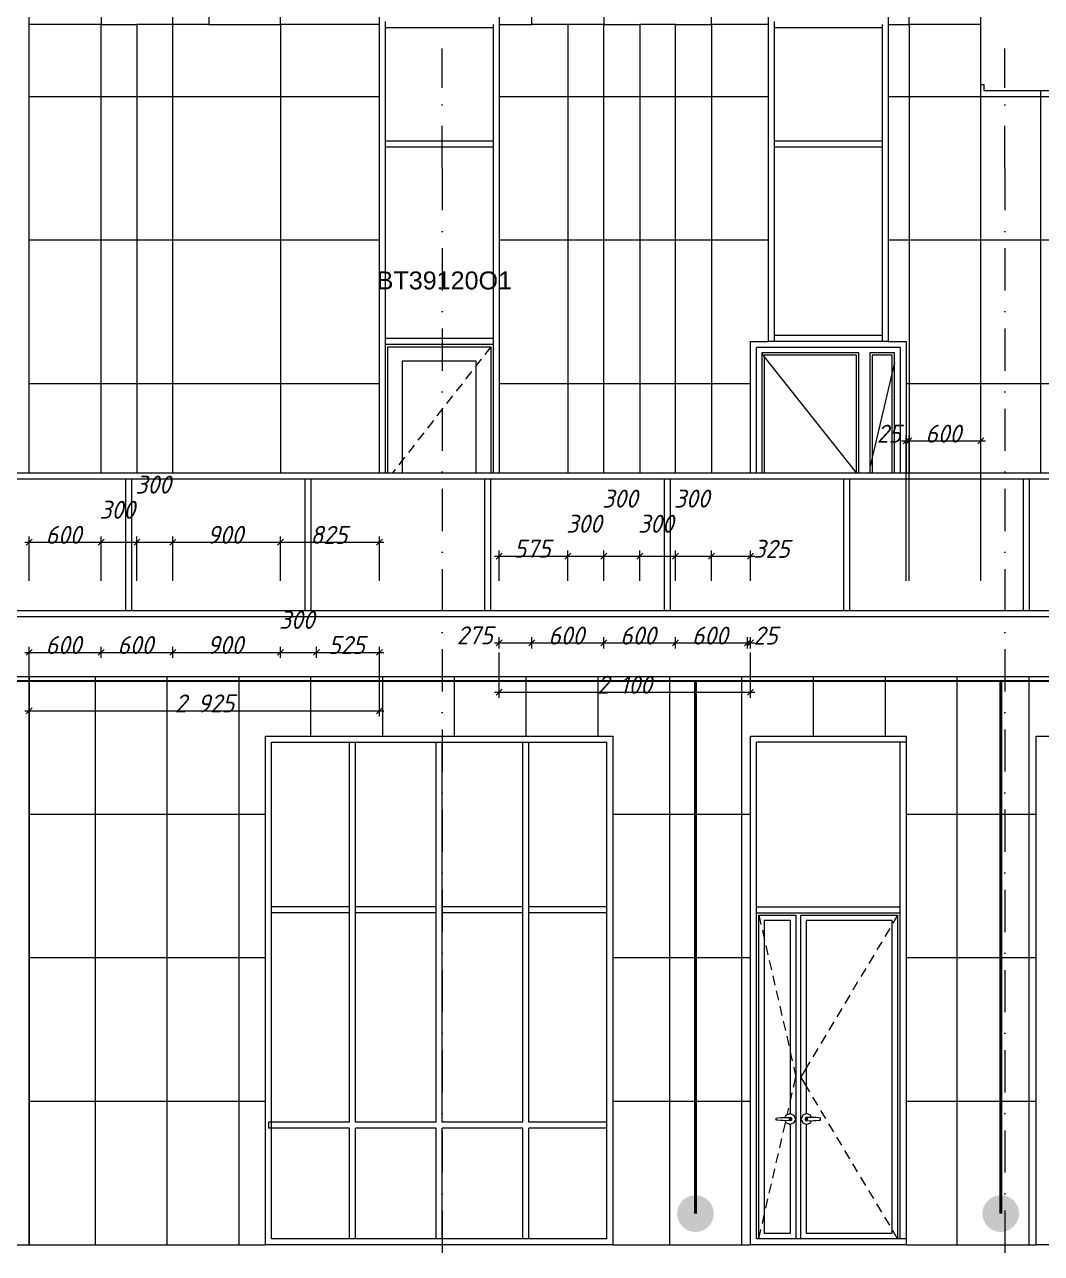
# Model space of a CAD drawing. Header units: millimetres. Extents: x 1499747 to 4230374, y -28481 to 441852.
# Drawn here: x 2723872 to 2732368, y 159211 to 169484 of the extents above; entities that cross this region are included whole.
import ezdxf
from ezdxf.xclip import XClip

# ---------------------------------------------------------------- set-up
doc = ezdxf.new("R2010")
doc.units = ezdxf.units.MM
doc.header["$MEASUREMENT"] = 0
doc.header["$XCLIPFRAME"] = 0
doc.linetypes.add('Штрихпунктирная', pattern=[670.277762, 352.777767, -176.388884, 0, -141.111112])
for name, color, linetype, lineweight in [('1 Фасад_42_Витраж где быссейн_Ном._пера__1_Ном._пера__7', 7, 'Continuous', 18), ('1 Фасад_42_Витражные окна_Ном._пера__102_Ном._пера__9', 9, 'Continuous', 18), ('1 Фасад_42_Витражные окна_Ном._пера__1_Ном._пера__7', 7, 'Continuous', 18), ('1 Фасад_42_Витражные окна_Ном._пера__20_Ном._пера__1', 1, 'Continuous', 18), ('1 Фасад_42_Витражные окна_Ном._пера__92_Ном._пера__233', 233, 'Continuous', 18), ('1 Фасад_42_Выступы_Ном._пера__1_Ном._пера__7', 7, 'Continuous', 18), ('1 Фасад_42_Выступы_Ном._пера__62_Ном._пера__253', 252, 'Continuous', 18), ('1 Фасад_42_Отделка керамика_Ном._пера__19_Ном._пера__255', 255, 'Continuous', 18), ('1 Фасад_42_Отделка керамика_Ном._пера__1_Ном._пера__7', 7, 'Continuous', 18), ('1 Фасад_42_Сетка кладки_Ном._пера__20_Ном._пера__1', 1, 'Continuous', 18), ('1 Фасад_42_Сетка кладки_Ном._пера__5_Ном._пера__5', 5, 'Continuous', 18), ('1 Фасад_42_Сетка кладки_Ном._пера__62_Ном._пера__253', 252, 'Continuous', 18), ('1 Фасад_42_Элемент Модели - Оси_Ном._пера__2_Ном._пера__8', 8, 'Continuous', 18), ('Кабель 2x4mm', 200, 'Continuous', 30), ('Кабель 2х6 mm', 150, 'Continuous', 30)]:
    doc.layers.add(name, color=color, linetype=linetype, lineweight=lineweight)
doc.styles.add('СГЕНЕРИР_СТИЛЬ_1', font='')
doc.styles.add('СГЕНЕРИР_СТИЛЬ_2', font='arial.ttf')
doc.styles.get('СГЕНЕРИР_СТИЛЬ_1').set_extended_font_data('GOST Common', italic=True)

# ---------------------------------------------------------------- blocks, each defined once
blk = doc.blocks.new('Чертеж_5_42', base_point=(1557140, 9891))
at = {"layer": '1 Фасад_42_Витраж где быссейн_Ном._пера__1_Ном._пера__7', "color": 252, "linetype": 'Continuous', "true_color": 0x939598}
for p, q in [((1531021, 16341), (1529521, 16341)), ((1532521, 16341), (1531021, 16341)), ((1534021, 16341), (1532521, 16341)), ((1535521, 16341), (1534021, 16341)), ((1537021, 16341), (1535521, 16341)), ((1538521, 16341), (1537021, 16341)), ((1540021, 16341), (1538521, 16341)), ((1530996, 16291), (1529546, 16291)), ((1531021, 16291), (1530996, 16291)), ((1530996, 15191), (1530996, 16291)), ((1531046, 16291), (1531021, 16291)), ((1532496, 16291), (1531046, 16291)), ((1531046, 15191), (1531046, 16291)), ((1532521, 16291), (1532496, 16291)), ((1532496, 15191), (1532496, 16291)), ((1532546, 16291), (1532521, 16291)), ((1533996, 16291), (1532546, 16291)), ((1532546, 15191), (1532546, 16291)), ((1534021, 16291), (1533996, 16291)), ((1533996, 15191), (1533996, 16291)), ((1534046, 16291), (1534021, 16291)), ((1535496, 16291), (1534046, 16291)), ((1534046, 15191), (1534046, 16291)), ((1535521, 16291), (1535496, 16291)), ((1535496, 15191), (1535496, 16291)), ((1535546, 16291), (1535521, 16291)), ((1536996, 16291), (1535546, 16291)), ((1535546, 15191), (1535546, 16291)), ((1537021, 16291), (1536996, 16291)), ((1536996, 15191), (1536996, 16291)), ((1537046, 16291), (1537021, 16291)), ((1538496, 16291), (1537046, 16291)), ((1537046, 15191), (1537046, 16291)), ((1538521, 16291), (1538496, 16291)), ((1538496, 15191), (1538496, 16291)), ((1538546, 16291), (1538521, 16291)), ((1539996, 16291), (1538546, 16291)), ((1538546, 15191), (1538546, 16291)), ((1530996, 15191), (1529546, 15191)), ((1531021, 15191), (1530996, 15191)), ((1531046, 15191), (1531021, 15191)), ((1532496, 15191), (1531046, 15191)), ((1532521, 15191), (1532496, 15191)), ((1532546, 15191), (1532521, 15191)), ((1533996, 15191), (1532546, 15191)), ((1534021, 15191), (1533996, 15191)), ((1534046, 15191), (1534021, 15191)), ((1535496, 15191), (1534046, 15191)), ((1535521, 15191), (1535496, 15191)), ((1535546, 15191), (1535521, 15191)), ((1536996, 15191), (1535546, 15191)), ((1537021, 15191), (1536996, 15191)), ((1537046, 15191), (1537021, 15191)), ((1538496, 15191), (1537046, 15191)), ((1538521, 15191), (1538496, 15191)), ((1538546, 15191), (1538521, 15191)), ((1539996, 15191), (1538546, 15191))]:
    blk.add_line(p, q, dxfattribs=at)
at = {"layer": '1 Фасад_42_Витражные окна_Ном._пера__102_Ном._пера__9', "color": 252, "linetype": 'Continuous', "true_color": 0x939598}
for p, q in [((1536310, 17340), (1536330, 17314)), ((1536330, 17314), (1537100, 16341)), ((1537420, 17266), (1537400, 17181)), ((1537400, 17181), (1537232, 16471)), ((1537232, 16471), (1537212, 16387)), ((1536285, 12646), (1536303, 12568)), ((1537445, 12646), (1537404, 12578)), ((1537379, 12535), (1537338, 12466)), ((1536315, 12520), (1536330, 12450)), ((1536330, 12450), (1536332, 12442)), ((1536344, 12393), (1536361, 12315)), ((1537312, 12423), (1537271, 12355)), ((1536373, 12266), (1536390, 12188)), ((1537245, 12312), (1537204, 12243)), ((1536402, 12139), (1536420, 12061)), ((1537178, 12200), (1537137, 12132)), ((1537111, 12089), (1537070, 12020)), ((1536431, 12013), (1536449, 11935)), ((1537045, 11977), (1537004, 11908)), ((1536460, 11886), (1536478, 11808)), ((1536978, 11866), (1536937, 11797)), ((1536489, 11759), (1536507, 11681)), ((1536911, 11754), (1536870, 11685)), ((1536518, 11633), (1536536, 11555)), ((1536844, 11643), (1536803, 11574)), ((1536547, 11506), (1536550, 11490)), ((1536778, 11531), (1536736, 11462)), ((1536550, 11490), (1536565, 11428)), ((1536711, 11419), (1536680, 11369)), ((1536576, 11379), (1536578, 11372)), ((1536578, 11372), (1536595, 11294)), ((1536677, 11362), (1536635, 11294)), ((1536680, 11369), (1536677, 11362)), ((1536576, 11208), (1536578, 11216)), ((1536578, 11216), (1536595, 11294)), ((1536677, 11225), (1536635, 11294)), ((1536680, 11219), (1536677, 11225)), ((1536711, 11168), (1536680, 11219)), ((1536547, 11082), (1536550, 11097)), ((1536550, 11097), (1536565, 11160)), ((1536778, 11057), (1536736, 11125)), ((1536523, 10977), (1536536, 11033)), ((1536844, 10945), (1536803, 11014)), ((1536489, 10828), (1536507, 10906)), ((1536911, 10834), (1536870, 10902)), ((1536978, 10722), (1536937, 10791)), ((1536460, 10702), (1536478, 10780)), ((1536431, 10575), (1536449, 10653)), ((1537045, 10610), (1537004, 10679)), ((1536402, 10448), (1536420, 10526)), ((1537111, 10499), (1537070, 10568)), ((1536373, 10321), (1536390, 10399)), ((1537178, 10387), (1537137, 10456)), ((1537245, 10276), (1537204, 10344)), ((1536344, 10195), (1536361, 10273)), ((1537312, 10164), (1537271, 10233)), ((1536315, 10068), (1536330, 10138)), ((1536330, 10138), (1536332, 10146)), ((1537379, 10053), (1537338, 10121)), ((1536285, 9941), (1536303, 10019)), ((1537445, 9941), (1537404, 10010))]:
    blk.add_line(p, q, dxfattribs=at)
at = {"layer": '1 Фасад_42_Витражные окна_Ном._пера__1_Ном._пера__7', "color": 252, "linetype": 'Continuous', "true_color": 0x939598}
for p, q in [((1533165, 20091), (1533165, 20116)), ((1533165, 20066), (1533165, 20091)), ((1533165, 20066), (1533395, 20066)), ((1533165, 19116), (1533165, 20066)), ((1533395, 20066), (1534065, 20066)), ((1534065, 20091), (1534065, 20066)), ((1534065, 20066), (1534065, 19116)), ((1536415, 20091), (1536415, 20116)), ((1536415, 20066), (1536415, 20091)), ((1536415, 20066), (1536645, 20066)), ((1536415, 19116), (1536415, 20066)), ((1536645, 20066), (1537315, 20066)), ((1537315, 20091), (1537315, 20066)), ((1537315, 20066), (1537315, 19116)), ((1533165, 19091), (1533165, 19116)), ((1533395, 19116), (1533165, 19116)), ((1534065, 19116), (1533395, 19116)), ((1534065, 19116), (1534065, 19091)), ((1536415, 19091), (1536415, 19116)), ((1536645, 19116), (1536415, 19116)), ((1537315, 19116), (1536645, 19116)), ((1537315, 19116), (1537315, 19091)), ((1533165, 19066), (1533165, 19091)), ((1533395, 19066), (1533165, 19066)), ((1533165, 17466), (1533165, 19066)), ((1534065, 19066), (1533395, 19066)), ((1534065, 19091), (1534065, 19066)), ((1534065, 19066), (1534065, 17466)), ((1536415, 19066), (1536415, 19091)), ((1536645, 19066), (1536415, 19066)), ((1536415, 17491), (1536415, 19066)), ((1537315, 19066), (1536645, 19066)), ((1537315, 19091), (1537315, 19066)), ((1537315, 19066), (1537315, 17491)), ((1533165, 17441), (1533165, 17466)), ((1533395, 17466), (1533165, 17466)), ((1534065, 17466), (1533395, 17466)), ((1534065, 17466), (1534065, 17441)), ((1536415, 17466), (1536415, 17491)), ((1536645, 17491), (1536415, 17491)), ((1536415, 17441), (1536415, 17466)), ((1537315, 17491), (1536645, 17491)), ((1537315, 17491), (1537315, 17466)), ((1537315, 17466), (1537315, 17441)), ((1533165, 17416), (1533165, 17441)), ((1533165, 16341), (1533165, 17416)), ((1533395, 17416), (1533165, 17416)), ((1533185, 17396), (1534045, 17396)), ((1533185, 16341), (1533185, 17396)), ((1534065, 17416), (1533395, 17416)), ((1534045, 17396), (1534045, 16341)), ((1534065, 17441), (1534065, 17416)), ((1534065, 17416), (1534065, 16341)), ((1536470, 17391), (1536265, 17391)), ((1536265, 16341), (1536265, 17391)), ((1536415, 17441), (1536365, 17441)), ((1536645, 17441), (1536415, 17441)), ((1537167, 17391), (1536470, 17391)), ((1537315, 17441), (1536645, 17441)), ((1537465, 17391), (1537167, 17391)), ((1537365, 17441), (1537315, 17441)), ((1537465, 17391), (1537465, 16341)), ((1533925, 17276), (1533305, 17276)), ((1533305, 17276), (1533305, 16341)), ((1533925, 16341), (1533925, 17276)), ((1536310, 17346), (1536310, 16341)), ((1537122, 17346), (1536310, 17346)), ((1537102, 17326), (1536330, 17326)), ((1536330, 17326), (1536330, 16341)), ((1537102, 16341), (1537102, 17326)), ((1537122, 16341), (1537122, 17346)), ((1537212, 17346), (1537212, 16341)), ((1537420, 17346), (1537212, 17346)), ((1537400, 17326), (1537232, 17326)), ((1537232, 17326), (1537232, 16341)), ((1537400, 16341), (1537400, 17326)), ((1537420, 16341), (1537420, 17346)), ((1532215, 14091), (1532865, 14091)), ((1532215, 13191), (1532215, 14091)), ((1532865, 13191), (1532865, 14091)), ((1532865, 14091), (1532890, 14091)), ((1532890, 14091), (1532915, 14091)), ((1532915, 14091), (1533590, 14091)), ((1532915, 13191), (1532915, 14091)), ((1533590, 13191), (1533590, 14091)), ((1533590, 14091), (1533615, 14091)), ((1533615, 14091), (1533640, 14091)), ((1533640, 14091), (1534315, 14091)), ((1533640, 13191), (1533640, 14091)), ((1534315, 13191), (1534315, 14091)), ((1534315, 14091), (1534340, 14091)), ((1534340, 14091), (1534365, 14091)), ((1534365, 14091), (1535015, 14091)), ((1534365, 13191), (1534365, 14091)), ((1535015, 13191), (1535015, 14091)), ((1537465, 14091), (1536265, 14091)), ((1536265, 12716), (1536265, 14091)), ((1537465, 12716), (1537465, 14091)), ((1537515, 14091), (1537465, 14091)), ((1532215, 12716), (1532215, 13191)), ((1532865, 12716), (1532865, 13191)), ((1532915, 12716), (1532915, 13191)), ((1533590, 12716), (1533590, 13191)), ((1533640, 12716), (1533640, 13191)), ((1534315, 12716), (1534315, 13191)), ((1534365, 12716), (1534365, 13191)), ((1535015, 12716), (1535015, 13191)), ((1532215, 12691), (1532215, 12716)), ((1532865, 12716), (1532215, 12716)), ((1532215, 12666), (1532215, 12691)), ((1532865, 12666), (1532215, 12666)), ((1532215, 12291), (1532215, 12666)), ((1532865, 12691), (1532865, 12716)), ((1532865, 12666), (1532865, 12691)), ((1532865, 12291), (1532865, 12666)), ((1532915, 12691), (1532915, 12716)), ((1533590, 12716), (1532915, 12716)), ((1532915, 12666), (1532915, 12691)), ((1532915, 12291), (1532915, 12666)), ((1533590, 12666), (1532915, 12666)), ((1533590, 12691), (1533590, 12716)), ((1533590, 12666), (1533590, 12691)), ((1533590, 12291), (1533590, 12666)), ((1533640, 12691), (1533640, 12716)), ((1534315, 12716), (1533640, 12716)), ((1533640, 12666), (1533640, 12691)), ((1534315, 12666), (1533640, 12666)), ((1533640, 12291), (1533640, 12666)), ((1534315, 12691), (1534315, 12716)), ((1534315, 12666), (1534315, 12691)), ((1534315, 12291), (1534315, 12666)), ((1534365, 12691), (1534365, 12716)), ((1535015, 12716), (1534365, 12716)), ((1534365, 12666), (1534365, 12691)), ((1535015, 12666), (1534365, 12666)), ((1534365, 12291), (1534365, 12666)), ((1535015, 12691), (1535015, 12716)), ((1535015, 12666), (1535015, 12691)), ((1535015, 12291), (1535015, 12666)), ((1536265, 12691), (1536265, 12716)), ((1536265, 12716), (1536615, 12716)), ((1536265, 12666), (1536265, 12691)), ((1536265, 9941), (1536265, 12666)), ((1536265, 12666), (1536615, 12666)), ((1536285, 12646), (1536595, 12646)), ((1536285, 9941), (1536285, 12646)), ((1536595, 12646), (1536595, 9941)), ((1536615, 12716), (1537465, 12716)), ((1536615, 12666), (1537465, 12666)), ((1536635, 12646), (1537445, 12646)), ((1536635, 9941), (1536635, 12646)), ((1537445, 12646), (1537445, 9941)), ((1537465, 12704), (1537465, 12716)), ((1537465, 12691), (1537465, 12704)), ((1537465, 12666), (1537465, 12691)), ((1537465, 9941), (1537465, 12666)), ((1536550, 12601), (1536330, 12601)), ((1536330, 12601), (1536330, 9986)), ((1536550, 10985), (1536550, 12601)), ((1537400, 12601), (1536680, 12601)), ((1536680, 12601), (1536680, 10985)), ((1537400, 9986), (1537400, 12601)), ((1532215, 10916), (1532215, 12291)), ((1532865, 10916), (1532865, 12291)), ((1532915, 10916), (1532915, 12291)), ((1533590, 10916), (1533590, 12291)), ((1533640, 10916), (1533640, 12291)), ((1534315, 10916), (1534315, 12291)), ((1534365, 10916), (1534365, 12291)), ((1535015, 10916), (1535015, 12291)), ((1532190, 10916), (1532190, 10866)), ((1532215, 10916), (1532190, 10916)), ((1532215, 10891), (1532215, 10916)), ((1532865, 10916), (1532215, 10916)), ((1532215, 10866), (1532215, 10891)), ((1533590, 10916), (1532915, 10916)), ((1534315, 10916), (1533640, 10916)), ((1535015, 10916), (1534365, 10916)), ((1535015, 10891), (1535015, 10916)), ((1535015, 10866), (1535015, 10891)), ((1536431, 10949), (1536441, 10951)), ((1536431, 10933), (1536431, 10949)), ((1536441, 10931), (1536431, 10933)), ((1536441, 10951), (1536469, 10953)), ((1536469, 10929), (1536441, 10931)), ((1536469, 10953), (1536485, 10954)), ((1536485, 10928), (1536469, 10929)), ((1536485, 10954), (1536545, 10955)), ((1536545, 10927), (1536485, 10928)), ((1536505, 10955), (1536513, 10973)), ((1536513, 10909), (1536505, 10928)), ((1536513, 10973), (1536545, 10987)), ((1536545, 10896), (1536513, 10909)), ((1536539, 10939), (1536541, 10947)), ((1536541, 10947), (1536539, 10943)), ((1536539, 10943), (1536539, 10939)), ((1536545, 10934), (1536539, 10939)), ((1536539, 10939), (1536541, 10936)), ((1536545, 10948), (1536541, 10947)), ((1536541, 10947), (1536550, 10947)), ((1536541, 10936), (1536545, 10934)), ((1536545, 10987), (1536578, 10973)), ((1536545, 10955), (1536554, 10953)), ((1536550, 10947), (1536545, 10948)), ((1536552, 10939), (1536545, 10934)), ((1536545, 10934), (1536550, 10936)), ((1536554, 10930), (1536545, 10927)), ((1536578, 10909), (1536545, 10896)), ((1536550, 10947), (1536552, 10939)), ((1536552, 10943), (1536550, 10947)), ((1536550, 10936), (1536552, 10939)), ((1536550, 9986), (1536550, 10898)), ((1536552, 10939), (1536552, 10943)), ((1536554, 10953), (1536559, 10946)), ((1536559, 10937), (1536554, 10930)), ((1536556, 10949), (1536558, 10948)), ((1536558, 10934), (1536556, 10934)), ((1536558, 10948), (1536558, 10947)), ((1536558, 10935), (1536558, 10934)), ((1536559, 10946), (1536559, 10937)), ((1536578, 10973), (1536591, 10941)), ((1536591, 10941), (1536578, 10909)), ((1536653, 10973), (1536640, 10941)), ((1536640, 10941), (1536653, 10909)), ((1536685, 10987), (1536653, 10973)), ((1536653, 10909), (1536685, 10896)), ((1536677, 10953), (1536672, 10946)), ((1536672, 10946), (1536672, 10937)), ((1536672, 10937), (1536677, 10930)), ((1536675, 10949), (1536673, 10948)), ((1536673, 10948), (1536673, 10947)), ((1536673, 10935), (1536673, 10934)), ((1536673, 10934), (1536675, 10934)), ((1536685, 10955), (1536677, 10953)), ((1536677, 10930), (1536685, 10927)), ((1536681, 10947), (1536679, 10939)), ((1536679, 10943), (1536681, 10947)), ((1536679, 10939), (1536679, 10943)), ((1536679, 10939), (1536685, 10934)), ((1536681, 10936), (1536679, 10939)), ((1536680, 10898), (1536680, 9986)), ((1536681, 10947), (1536685, 10948)), ((1536690, 10947), (1536681, 10947)), ((1536685, 10934), (1536681, 10936)), ((1536718, 10973), (1536685, 10987)), ((1536745, 10954), (1536685, 10955)), ((1536685, 10948), (1536690, 10947)), ((1536685, 10934), (1536692, 10939)), ((1536690, 10936), (1536685, 10934)), ((1536685, 10927), (1536745, 10928)), ((1536685, 10896), (1536718, 10909)), ((1536692, 10939), (1536690, 10947)), ((1536690, 10947), (1536692, 10943)), ((1536692, 10939), (1536690, 10936)), ((1536692, 10943), (1536692, 10939)), ((1536725, 10955), (1536718, 10973)), ((1536718, 10909), (1536725, 10928)), ((1536762, 10953), (1536745, 10954)), ((1536745, 10928), (1536762, 10929)), ((1536790, 10951), (1536762, 10953)), ((1536762, 10929), (1536790, 10931)), ((1536800, 10949), (1536790, 10951)), ((1536790, 10931), (1536800, 10933)), ((1536800, 10933), (1536800, 10949)), ((1532215, 10866), (1532190, 10866)), ((1532215, 9941), (1532215, 10866)), ((1532865, 10866), (1532215, 10866)), ((1532865, 9941), (1532865, 10866)), ((1532915, 9941), (1532915, 10866)), ((1533590, 10866), (1532915, 10866)), ((1533590, 9941), (1533590, 10866)), ((1533640, 9941), (1533640, 10866)), ((1534315, 10866), (1533640, 10866)), ((1534315, 9941), (1534315, 10866)), ((1534365, 9941), (1534365, 10866)), ((1535015, 10866), (1534365, 10866)), ((1535015, 9941), (1535015, 10866)), ((1536330, 9986), (1536550, 9986)), ((1536680, 9986), (1537400, 9986)), ((1532890, 9891), (1532165, 9891)), ((1532865, 9941), (1532215, 9941)), ((1532890, 9941), (1532865, 9941)), ((1532915, 9941), (1532890, 9941)), ((1533615, 9891), (1532890, 9891)), ((1533590, 9941), (1532915, 9941)), ((1533615, 9941), (1533590, 9941)), ((1533640, 9941), (1533615, 9941)), ((1534340, 9891), (1533615, 9891)), ((1534315, 9941), (1533640, 9941)), ((1534340, 9941), (1534315, 9941)), ((1534365, 9941), (1534340, 9941)), ((1535065, 9891), (1534340, 9891)), ((1535015, 9941), (1534365, 9941)), ((1536615, 9891), (1536215, 9891)), ((1536615, 9941), (1536265, 9941)), ((1537490, 9941), (1536615, 9941)), ((1537490, 9891), (1536615, 9891)), ((1537515, 9941), (1537490, 9941)), ((1537515, 9891), (1537490, 9891)), ((1539398, 9891), (1538603, 9891))]:
    blk.add_line(p, q, dxfattribs=at)
at = {"layer": '1 Фасад_42_Витражные окна_Ном._пера__92_Ном._пера__233', "color": 252, "linetype": 'Continuous', "true_color": 0x939598}
for p, q in [((1534045, 17396), (1533996, 17333)), ((1533966, 17294), (1533925, 17242)), ((1533886, 17191), (1533836, 17128)), ((1533925, 17242), (1533916, 17231)), ((1533806, 17089), (1533756, 17026)), ((1533726, 16986), (1533676, 16923)), ((1533646, 16884), (1533596, 16821)), ((1533566, 16781), (1533517, 16718)), ((1533486, 16679), (1533437, 16616)), ((1533406, 16576), (1533357, 16513)), ((1533305, 16448), (1533277, 16411)), ((1533326, 16474), (1533305, 16448)), ((1533235, 16357), (1533223, 16341)), ((1533246, 16371), (1533235, 16357))]:
    blk.add_line(p, q, dxfattribs=at)
at = {"layer": '1 Фасад_42_Выступы_Ном._пера__1_Ном._пера__7', "color": 252, "linetype": 'Continuous', "true_color": 0x939598}
for p, q in [((1530190, 16341), (1530190, 46491)), ((1538140, 19591), (1538140, 39341)), ((1538140, 19591), (1538165, 19591)), ((1538165, 19591), (1538165, 19541)), ((1538165, 19541), (1552240, 19541)), ((1530190, 9891), (1530190, 14641)), ((1529190, 9891), (1530190, 9891))]:
    blk.add_line(p, q, dxfattribs=at)
at = {"layer": '1 Фасад_42_Выступы_Ном._пера__62_Ном._пера__253', "color": 252, "linetype": 'Continuous', "true_color": 0x939598, "flags": 128}
for points in [[(1530190, 14641), (1530190, 9891)], [(1530740, 14641), (1530740, 9891)], [(1531340, 14641), (1531340, 9891)], [(1531940, 14641), (1531940, 9891)], [(1532540, 14641), (1532540, 14141)], [(1533140, 14641), (1533140, 14141)], [(1533740, 14641), (1533740, 14141)], [(1534340, 14641), (1534340, 14141)], [(1534940, 14641), (1534940, 14141)], [(1535540, 14641), (1535540, 9891)], [(1536140, 14641), (1536140, 9891)], [(1536740, 14641), (1536740, 14141)], [(1537340, 14641), (1537340, 14141)], [(1537940, 14641), (1537940, 9891)], [(1538540, 14641), (1538540, 9891)]]:
    blk.add_lwpolyline(points, dxfattribs=at)
at = {"layer": '1 Фасад_42_Отделка керамика_Ном._пера__19_Ном._пера__255', "color": 252, "linetype": 'Continuous', "true_color": 0x939598}
for p, q in [((1547960, 15141), (1519690, 15141)), ((1519690, 14641), (1547960, 14641))]:
    blk.add_line(p, q, dxfattribs=at)
at = {"layer": '1 Фасад_42_Отделка керамика_Ном._пера__1_Ном._пера__7', "color": 252, "linetype": 'Continuous', "true_color": 0x939598}
for p, q in [((1530790, 23391), (1530790, 20091)), ((1531390, 20091), (1531390, 23391)), ((1531690, 23391), (1531690, 20091)), ((1532290, 20091), (1532290, 23391)), ((1533115, 20091), (1533115, 23391)), ((1534115, 23391), (1534115, 20091)), ((1534390, 20091), (1534390, 23391)), ((1534990, 23391), (1534990, 20091)), ((1535890, 20091), (1535890, 23391)), ((1536365, 20091), (1536365, 23391)), ((1537365, 23391), (1537365, 20091)), ((1537540, 20091), (1537540, 23391)), ((1530790, 20091), (1530190, 20091)), ((1530790, 20091), (1531090, 20091)), ((1530790, 16341), (1530790, 20091)), ((1531390, 20091), (1531090, 20091)), ((1531090, 20091), (1531090, 16341)), ((1531690, 20091), (1531390, 20091)), ((1531390, 16341), (1531390, 20091)), ((1531690, 20091), (1532290, 20091)), ((1533115, 20091), (1532290, 20091)), ((1532290, 20091), (1532290, 16341)), ((1533115, 16341), (1533115, 20091)), ((1534115, 20091), (1534115, 16341)), ((1534115, 20091), (1534390, 20091)), ((1534690, 20091), (1534390, 20091)), ((1534990, 20091), (1534690, 20091)), ((1534690, 20091), (1534690, 16341)), ((1534990, 20091), (1535290, 20091)), ((1534990, 16341), (1534990, 20091)), ((1535590, 20091), (1535290, 20091)), ((1535290, 20091), (1535290, 16341)), ((1535590, 20091), (1535890, 20091)), ((1535590, 16341), (1535590, 20091)), ((1536365, 20091), (1535890, 20091)), ((1535890, 20091), (1535890, 16341)), ((1536365, 17441), (1536365, 20091)), ((1537365, 20091), (1537365, 17441)), ((1537365, 20091), (1537540, 20091)), ((1538140, 20091), (1537540, 20091)), ((1537540, 20091), (1537540, 16341)), ((1538140, 16341), (1538140, 19591)), ((1536215, 17441), (1536365, 17441)), ((1536215, 16341), (1536215, 17441)), ((1537365, 17441), (1537515, 17441)), ((1537515, 17441), (1537515, 16341)), ((1532165, 9891), (1532165, 14141)), ((1532165, 14141), (1535065, 14141)), ((1535065, 14141), (1535065, 9891)), ((1536215, 9891), (1536215, 14141)), ((1536215, 14141), (1537515, 14141)), ((1537515, 14141), (1537515, 9891)), ((1538603, 9891), (1538603, 14141)), ((1538603, 14141), (1542703, 14141)), ((1530190, 9891), (1532165, 9891)), ((1535065, 9891), (1536215, 9891)), ((1537515, 9891), (1538603, 9891))]:
    blk.add_line(p, q, dxfattribs=at)
at = {"layer": '1 Фасад_42_Сетка кладки_Ном._пера__20_Ном._пера__1', "color": 252, "linetype": 'Continuous', "true_color": 0x939598}
for p, q in [((1537515, 15441), (1537515, 16657)), ((1537540, 15441), (1537540, 16657)), ((1537540, 15441), (1537540, 16657)), ((1538140, 15441), (1538140, 16657)), ((1537478, 16610), (1537515, 16610)), ((1537490, 16585), (1537540, 16635)), ((1537565, 16635), (1537515, 16585)), ((1537565, 16635), (1537515, 16585)), ((1537515, 16610), (1537540, 16610)), ((1537540, 16610), (1538140, 16610)), ((1538115, 16585), (1538165, 16635)), ((1538140, 16610), (1538178, 16610)), ((1530153, 15764), (1530190, 15764)), ((1530215, 15789), (1530165, 15739)), ((1530190, 15441), (1530190, 15811)), ((1530190, 15764), (1530790, 15764)), ((1530815, 15789), (1530765, 15739)), ((1530815, 15789), (1530765, 15739)), ((1530790, 15441), (1530790, 15811)), ((1530790, 15441), (1530790, 15811)), ((1530790, 15764), (1531090, 15764)), ((1531115, 15789), (1531065, 15739)), ((1531115, 15789), (1531065, 15739)), ((1531090, 15441), (1531090, 15811)), ((1531090, 15441), (1531090, 15811)), ((1531090, 15764), (1531390, 15764)), ((1531415, 15789), (1531365, 15739)), ((1531415, 15789), (1531365, 15739)), ((1531390, 15441), (1531390, 15811)), ((1531390, 15441), (1531390, 15811)), ((1531390, 15764), (1532290, 15764)), ((1532315, 15789), (1532265, 15739)), ((1532315, 15789), (1532265, 15739)), ((1532290, 15441), (1532290, 15811)), ((1532290, 15441), (1532290, 15811)), ((1532290, 15764), (1533115, 15764)), ((1533090, 15739), (1533140, 15789)), ((1533115, 15441), (1533115, 15811)), ((1533115, 15764), (1533153, 15764)), ((1534078, 15647), (1534115, 15647)), ((1534140, 15672), (1534090, 15622)), ((1534115, 15441), (1534115, 15694)), ((1534115, 15647), (1534690, 15647)), ((1534715, 15672), (1534665, 15622)), ((1534715, 15672), (1534665, 15622)), ((1534690, 15441), (1534690, 15694)), ((1534690, 15441), (1534690, 15694)), ((1534690, 15647), (1534990, 15647)), ((1535015, 15672), (1534965, 15622)), ((1535015, 15672), (1534965, 15622)), ((1534990, 15441), (1534990, 15694)), ((1534990, 15441), (1534990, 15694)), ((1534990, 15647), (1535290, 15647)), ((1535315, 15672), (1535265, 15622)), ((1535315, 15672), (1535265, 15622)), ((1535290, 15441), (1535290, 15694)), ((1535290, 15441), (1535290, 15694)), ((1535290, 15647), (1535590, 15647)), ((1535615, 15672), (1535565, 15622)), ((1535615, 15672), (1535565, 15622)), ((1535590, 15441), (1535590, 15694)), ((1535590, 15441), (1535590, 15694)), ((1535590, 15647), (1535890, 15647)), ((1535915, 15672), (1535865, 15622)), ((1535915, 15672), (1535865, 15622)), ((1535890, 15441), (1535890, 15694)), ((1535890, 15441), (1535890, 15694)), ((1535890, 15647), (1536215, 15647)), ((1536190, 15622), (1536240, 15672)), ((1536215, 15441), (1536215, 15694)), ((1536215, 15647), (1536253, 15647))]:
    blk.add_line(p, q, dxfattribs=at)
at = {"layer": '1 Фасад_42_Сетка кладки_Ном._пера__5_Ном._пера__5', "color": 252, "linetype": 'Continuous', "true_color": 0x939598}
for p, q in [((1534078, 14922), (1534115, 14922)), ((1534140, 14947), (1534090, 14897)), ((1534115, 14875), (1534115, 14969)), ((1534115, 14922), (1534390, 14922)), ((1534415, 14947), (1534365, 14897)), ((1534415, 14947), (1534365, 14897)), ((1534390, 14875), (1534390, 14969)), ((1534390, 14875), (1534390, 14969)), ((1534390, 14922), (1534990, 14922)), ((1535015, 14947), (1534965, 14897)), ((1535015, 14947), (1534965, 14897)), ((1534990, 14875), (1534990, 14969)), ((1534990, 14875), (1534990, 14969)), ((1534990, 14922), (1535590, 14922)), ((1535615, 14947), (1535565, 14897)), ((1535615, 14947), (1535565, 14897)), ((1535590, 14875), (1535590, 14969)), ((1535590, 14875), (1535590, 14969)), ((1535590, 14922), (1536190, 14922)), ((1536165, 14897), (1536215, 14947)), ((1536165, 14897), (1536215, 14947)), ((1536190, 14875), (1536190, 14969)), ((1536190, 14875), (1536190, 14969)), ((1536240, 14947), (1536190, 14897)), ((1536190, 14922), (1536215, 14922)), ((1536215, 14875), (1536215, 14969)), ((1536215, 14922), (1536253, 14922)), ((1530153, 14843), (1530190, 14843)), ((1530215, 14868), (1530165, 14818)), ((1530190, 14796), (1530190, 14890)), ((1530190, 14843), (1530790, 14843)), ((1530190, 14308), (1530190, 14841)), ((1530815, 14868), (1530765, 14818)), ((1530815, 14868), (1530765, 14818)), ((1530790, 14796), (1530790, 14890)), ((1530790, 14796), (1530790, 14890)), ((1530790, 14843), (1531390, 14843)), ((1531415, 14868), (1531365, 14818)), ((1531415, 14868), (1531365, 14818)), ((1531390, 14796), (1531390, 14890)), ((1531390, 14796), (1531390, 14890)), ((1531390, 14843), (1532290, 14843)), ((1532315, 14868), (1532265, 14818)), ((1532315, 14868), (1532265, 14818)), ((1532290, 14796), (1532290, 14890)), ((1532290, 14796), (1532290, 14890)), ((1532290, 14843), (1532590, 14843)), ((1532615, 14868), (1532565, 14818)), ((1532615, 14868), (1532565, 14818)), ((1532590, 14796), (1532590, 14890)), ((1532590, 14796), (1532590, 14890)), ((1532590, 14843), (1533115, 14843)), ((1533090, 14818), (1533140, 14868)), ((1533115, 14796), (1533115, 14890)), ((1533115, 14843), (1533153, 14843)), ((1533115, 14308), (1533115, 14841)), ((1534115, 14464), (1534115, 14841)), ((1536215, 14464), (1536215, 14841)), ((1534078, 14511), (1534115, 14511)), ((1534140, 14536), (1534090, 14486)), ((1534115, 14511), (1536215, 14511)), ((1536190, 14486), (1536240, 14536)), ((1536215, 14511), (1536253, 14511)), ((1530153, 14355), (1530190, 14355)), ((1530215, 14380), (1530165, 14330)), ((1530190, 14355), (1533115, 14355)), ((1533090, 14330), (1533140, 14380)), ((1533115, 14355), (1533153, 14355))]:
    blk.add_line(p, q, dxfattribs=at)
at = {"layer": '1 Фасад_42_Сетка кладки_Ном._пера__62_Ном._пера__253', "color": 252, "linetype": 'Continuous', "true_color": 0x939598}
for p, q in [((1538640, 19541), (1538640, 16341)), ((1530190, 19491), (1533115, 19491)), ((1534115, 19491), (1536365, 19491)), ((1537365, 19491), (1539240, 19491)), ((1530190, 18291), (1533115, 18291)), ((1534115, 18291), (1536365, 18291)), ((1537365, 18291), (1539241, 18291)), ((1530190, 17091), (1533115, 17091)), ((1534115, 17091), (1536215, 17091)), ((1537515, 17091), (1539240, 17091)), ((1530190, 13491), (1532165, 13491)), ((1535065, 13491), (1536215, 13491)), ((1537515, 13491), (1538603, 13491)), ((1530190, 12291), (1532165, 12291)), ((1535065, 12291), (1536215, 12291)), ((1537515, 12291), (1538603, 12291)), ((1530190, 11091), (1532165, 11091)), ((1535065, 11091), (1536215, 11091)), ((1537515, 11091), (1538603, 11091))]:
    blk.add_line(p, q, dxfattribs=at)
at = {"layer": '1 Фасад_42_Элемент Модели - Оси_Ном._пера__2_Ном._пера__8', "linetype": 'Штрихпунктирная'}
for p, q in [((1533640, 18891), (1533640, 19891)), ((1538340, 18891), (1538340, 19891)), ((1533640, 18891), (1533640, 3891)), ((1538340, 18891), (1538340, 3891))]:
    blk.add_line(p, q, dxfattribs=at)
at = {"layer": '1 Фасад_42_Витражные окна_Ном._пера__20_Ном._пера__1', "color": 252, "linetype": 'Continuous', "true_color": 0x939598, "insert": (1533093, 17951), "char_height": 150, "attachment_point": 4, "style": 'СГЕНЕРИР_СТИЛЬ_2'}
blk.add_mtext('\\A1;{\\pql;\\fArial|b0|i0|c204|p0;\\W1.000000;ВТ39120О1}', dxfattribs=at)
at = {"layer": '1 Фасад_42_Сетка кладки_Ном._пера__20_Ном._пера__1', "color": 252, "linetype": 'Continuous', "true_color": 0x939598, "char_height": 150, "attachment_point": 7, "style": 'СГЕНЕРИР_СТИЛЬ_1'}
for s, insert in [('\\A1;{\\pql;\\fGOST Common|b0|i1|c204|p0;\\W1.000000;25}', (1537271, 16596)), ('\\A1;{\\pql;\\fGOST Common|b0|i1|c204|p0;\\W1.000000;600}', (1537676, 16596)), ('\\A1;{\\pql;\\fGOST Common|b0|i1|c204|p0;\\W1.000000;300}', (1531076, 16170)), ('\\A1;{\\pql;\\fGOST Common|b0|i1|c204|p0;\\W1.000000;300}', (1534976, 16053)), ('\\A1;{\\pql;\\fGOST Common|b0|i1|c204|p0;\\W1.000000;300}', (1535576, 16053)), ('\\A1;{\\pql;\\fGOST Common|b0|i1|c204|p0;\\W1.000000;300}', (1530776, 15960)), ('\\A1;{\\pql;\\fGOST Common|b0|i1|c204|p0;\\W1.000000;300}', (1534676, 15843)), ('\\A1;{\\pql;\\fGOST Common|b0|i1|c204|p0;\\W1.000000;300}', (1535276, 15843)), ('\\A1;{\\pql;\\fGOST Common|b0|i1|c204|p0;\\W1.000000;600}', (1530326, 15750)), ('\\A1;{\\pql;\\fGOST Common|b0|i1|c204|p0;\\W1.000000;900}', (1531676, 15750)), ('\\A1;{\\pql;\\fGOST Common|b0|i1|c204|p0;\\W1.000000;825}', (1532538, 15750)), ('\\A1;{\\pql;\\fGOST Common|b0|i1|c204|p0;\\W1.000000;575}', (1534238, 15635)), ('\\A1;{\\pql;\\fGOST Common|b0|i1|c204|p0;\\W1.000000;325}', (1536240, 15633))]:
    blk.add_mtext(s, dxfattribs=dict(at, insert=insert))
at = {"layer": '1 Фасад_42_Сетка кладки_Ном._пера__5_Ном._пера__5', "color": 252, "linetype": 'Continuous', "true_color": 0x939598, "char_height": 150, "attachment_point": 7, "style": 'СГЕНЕРИР_СТИЛЬ_1'}
for s, insert in [('\\A1;{\\pql;\\fGOST Common|b0|i1|c204|p0;\\W1.000000;300}', (1532276, 15039)), ('\\A1;{\\pql;\\fGOST Common|b0|i1|c204|p0;\\W1.000000;275}', (1533761, 14910)), ('\\A1;{\\pql;\\fGOST Common|b0|i1|c204|p0;\\W1.000000;600}', (1534526, 14908)), ('\\A1;{\\pql;\\fGOST Common|b0|i1|c204|p0;\\W1.000000;600}', (1535126, 14908)), ('\\A1;{\\pql;\\fGOST Common|b0|i1|c204|p0;\\W1.000000;600}', (1535726, 14908)), ('\\A1;{\\pql;\\fGOST Common|b0|i1|c204|p0;\\W1.000000;25}', (1536240, 14908)), ('\\A1;{\\pql;\\fGOST Common|b0|i1|c204|p0;\\W1.000000;600}', (1530326, 14829)), ('\\A1;{\\pql;\\fGOST Common|b0|i1|c204|p0;\\W1.000000;600}', (1530926, 14829)), ('\\A1;{\\pql;\\fGOST Common|b0|i1|c204|p0;\\W1.000000;900}', (1531676, 14829)), ('\\A1;{\\pql;\\fGOST Common|b0|i1|c204|p0;\\W1.000000;525}', (1532688, 14829)), ('\\A1;{\\pql;\\fGOST Common|b0|i1|c204|p0;\\W1.000000;2\xa0100}', (1534935, 14497)), ('\\A1;{\\pql;\\fGOST Common|b0|i1|c204|p0;\\W1.000000;2\xa0925}', (1531407, 14341))]:
    blk.add_mtext(s, dxfattribs=dict(at, insert=insert))

msp = doc.modelspace()

# ---------------------------------------------------------------- block references
at = {"layer": 'Кабель 2х6 mm', "lineweight": 35}
ref = msp.add_blockref('Чертеж_5_42', (2750861.57013, 159284.39347), dxfattribs=at)
XClip(ref).set_block_clipping_path([(1496000, -1299.0576434789), (1580000, 60181.6414690267)])

# ---------------------------------------------------------------- next in the draw order: hatches: boundary and pattern name
at = {"layer": 'Кабель 2х6 mm', "lineweight": 30}
h = msp.add_hatch(color=4, dxfattribs=at)
h.dxf.hatch_style = 1
h.paths.add_polyline_path([(2729630.91491, 159544.08011, 1), (2729324.23585, 159544.08011, 1)])
h = msp.add_hatch(color=4, dxfattribs=at)
h.dxf.hatch_style = 1
h.paths.add_polyline_path([(2732181.1188, 159544.08011, 1), (2731874.43975, 159544.08011, 1)])

# ---------------------------------------------------------------- next in the draw order: linework, layer by layer
at = {"layer": 'Кабель 2x4mm', "color": 30, "lineweight": 30, "true_color": 0xf26722}
msp.add_lwpolyline([(2715835.21451, 204734.31515), (2715835.21451, 163999.49786), (2750861.57013, 163999.49786), (2750861.57013, 159544.08011)], dxfattribs=at)
at = {"layer": 'Кабель 2x4mm', "color": 30, "lineweight": 40, "true_color": 0xf26722}
for points in [[(2729477.57538, 159544.08011), (2729477.57538, 163999.49786)], [(2732027.77928, 159544.08011), (2732027.77928, 163999.49786)]]:
    msp.add_lwpolyline(points, dxfattribs=at)

doc.saveas('drawing.dxf')
